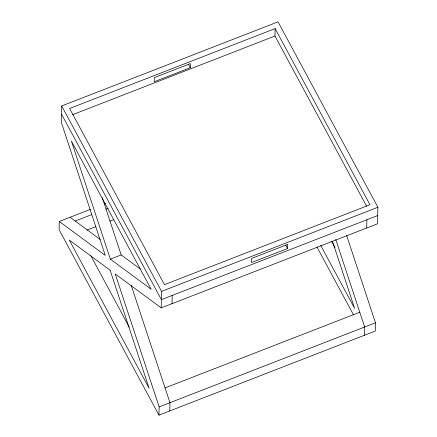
<?xml version="1.0" encoding="UTF-8"?>
<svg xmlns="http://www.w3.org/2000/svg" width="437" height="437" viewBox="0 0 437 437"><rect width="100%" height="100%" fill="white"/><g stroke="black" fill="none" stroke-linecap="round" stroke-linejoin="round"><path stroke-width="0.66" d="M90.464 209.345L59.285 221.461L59.115 229.715L158.959 415.15L375.296 331.049L375.465 322.801L346.574 235.281M158.959 415.15L159.134 406.902L115.237 273.95L161.204 307.888L377.541 223.788L377.885 207.285L278.041 21.85L61.704 105.951L61.36 122.453L105.251 255.405L59.285 221.461M161.204 307.888L161.553 291.386L61.704 105.951M169.775 410.944L169.949 402.696L131.209 285.356M172.02 303.682L172.194 295.434M190.27 67.719L190.357 63.589L154.299 77.606L154.212 81.735L190.27 67.719L188.396 64.239M366.599 206.188L274.971 36.014L275.13 28.591L69.609 108.485L164.465 284.651L369.981 204.751L275.13 28.591M287.617 248.516L287.704 244.392L251.646 258.409L251.559 262.533L287.617 248.516L285.743 245.037M364.48 335.255L364.649 327.002L335.758 239.481M366.725 227.994L366.894 219.74M72.635 114.674L274.971 36.014M104.465 203.899L105.738 203.407M75.213 221.029L91.754 214.6M105.754 209.154L108.3 208.165M87.012 230.081L95.921 226.617M109.916 221.177L113.735 219.691M110.364 259.136L151.186 289.283L71.378 141.058L110.364 259.136L121.18 254.929L140.228 269.001M161.553 291.386L377.885 207.285M377.715 215.539L161.379 299.64L61.535 114.199M165.071 387.919L359.771 312.231M159.134 406.902L375.465 322.801M70.106 217.26L100.188 239.471M331.519 241.18L335.075 247.784M320.703 245.386L354.631 308.396L332.475 241.29M316.978 247.036L353.489 314.853M90.787 255.667L129.232 327.078M102.22 197.508L121.18 254.929M110.129 270.213L69.308 240.071L149.11 388.291L110.129 270.213"/></g></svg>
